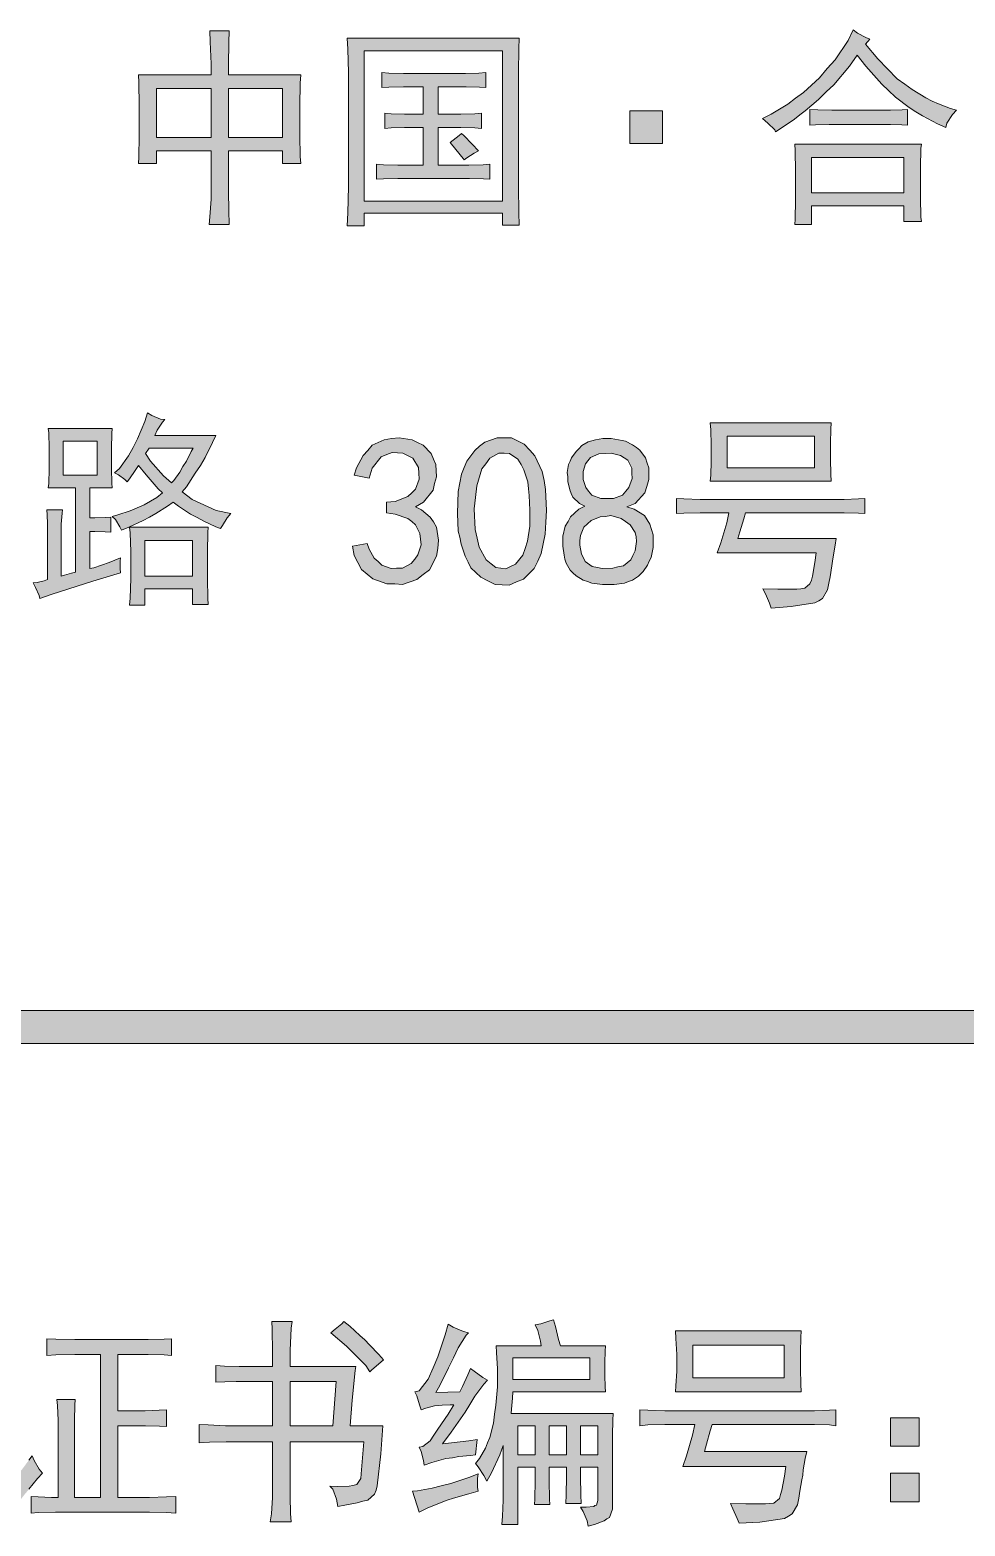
# Model space of a CAD drawing. Header units: millimetres. Extents: x -4415 to 173792, y -78716 to 47289.
# Drawn here: x 163629 to 166171, y 26661 to 30726 of the extents above; entities that cross this region are included whole.
import ezdxf

# ---------------------------------------------------------------- set-up
doc = ezdxf.new("R2010")
doc.units = ezdxf.units.MM

msp = doc.modelspace()

# ---------------------------------------------------------------- hatches: boundary and pattern name
h = msp.add_hatch(color=0)
h.paths.add_polyline_path([(164171, 30723.4), (164169.9, 30691.2), (164168.8, 30631.1), (164168.8, 30603.2), (164365.3, 30603.2), (164364.2, 30580.6), (164363.1, 30518.3), (164363.1, 30478.6), (164363.1, 30440), (164364.2, 30382), (164365.3, 30362.7), (164315.9, 30362.7), (164315.9, 30397), (164168.8, 30397), (164168.8, 30299.4), (164168.8, 30286.5), (164169.9, 30234.9), (164171, 30197.4), (164116.2, 30197.4), (164118.4, 30217.8), (164121.6, 30266.1), (164121.6, 30292.9), (164121.6, 30397), (163973.5, 30397), (163973.5, 30362.7), (163924.1, 30362.7), (163925.2, 30379.9), (163926.2, 30437.8), (163926.2, 30478.6), (163926.2, 30520.5), (163925.2, 30582.8), (163924.1, 30603.2), (164121.6, 30603.2), (164121.6, 30633.2), (164119.5, 30693.3), (164118.4, 30723.4)])
h.paths.add_polyline_path([(164315.9, 30433.5), (164315.9, 30566.7), (164168.8, 30566.7), (164168.8, 30433.5)])
h.paths.add_polyline_path([(164121.6, 30433.5), (164121.6, 30566.7), (163973.5, 30566.7), (163973.5, 30433.5)])
h = msp.add_hatch(color=0)
h.paths.add_polyline_path([(164958.9, 30703), (164957.9, 30674), (164956.8, 30610.7), (164956.8, 30576.3), (164956.8, 30333.7), (164956.8, 30298.3), (164957.9, 30229.6), (164958.9, 30195.2), (164913.8, 30195.2), (164913.8, 30227.4), (164538.1, 30227.4), (164538.1, 30193.1), (164492, 30193.1), (164493, 30228.5), (164495.2, 30300.4), (164495.2, 30338), (164495.2, 30576.3), (164495.2, 30609.6), (164493, 30672.9), (164492, 30703)])
h.paths.add_polyline_path([(164913.8, 30260.7), (164913.8, 30668.6), (164538.1, 30668.6), (164538.1, 30260.7)])
h = msp.add_hatch(color=0)
h.dxf.hatch_style = 2
h.paths.add_polyline_path([(165900.4, 30686.9), (165933.7, 30647.2), (165986.3, 30592.4), (166006.7, 30578.5), (166027.1, 30563.4), (166064.6, 30540.9), (166081.8, 30532.3), (166099, 30524.8), (166131.2, 30511.9), (166147.3, 30507.6), (166136.6, 30495.8), (166121.5, 30472.2), (166118.3, 30460.4), (166095.8, 30470), (166055, 30492.6), (166036.7, 30503.3), (166018.5, 30515.1), (165982, 30543), (165962.6, 30561.3), (165944.4, 30578.5), (165901.5, 30626.8), (165877.8, 30656.8), (165856.4, 30626.8), (165814.5, 30576.3), (165793, 30557), (165772.6, 30536.6), (165736.1, 30505.5), (165722.2, 30494.7), (165707.2, 30482.9), (165673.9, 30460.4), (165655.6, 30448.6), (165653.5, 30453.9), (165635.2, 30472.2), (165620.2, 30485.1), (165643.8, 30496.9), (165688.9, 30523.7), (165710.4, 30539.8), (165731.8, 30555.9), (165774.8, 30595.6), (165796.3, 30620.3), (165817.7, 30643.9), (165853.2, 30696.5), (165867.1, 30725.5), (165878.9, 30716.9), (165901.5, 30705.1), (165912.2, 30700.8)])
h = msp.add_hatch(color=0)
h.dxf.hatch_style = 2
h.paths.add_polyline_path([(164795.8, 30607.4), (164812.9, 30607.4), (164849.4, 30608.5), (164868.8, 30609.6), (164868.8, 30568.8), (164851.6, 30569.9), (164815.1, 30570.9), (164795.8, 30570.9), (164738.9, 30570.9), (164738.9, 30496.9), (164779.7, 30496.9), (164800.1, 30496.9), (164838.7, 30498), (164856.9, 30499), (164856.9, 30458.2), (164838.7, 30459.3), (164800.1, 30460.4), (164779.7, 30460.4), (164738.9, 30460.4), (164738.9, 30358.4), (164802.2, 30358.4), (164822.6, 30358.4), (164861.2, 30359.5), (164879.5, 30360.5), (164879.5, 30319.8), (164862.3, 30320.8), (164823.7, 30321.9), (164802.2, 30321.9), (164648.7, 30321.9), (164629.4, 30321.9), (164590.7, 30320.8), (164571.4, 30319.8), (164571.4, 30360.5), (164590.7, 30359.5), (164629.4, 30358.4), (164648.7, 30358.4), (164698.1, 30358.4), (164698.1, 30460.4), (164666.9, 30460.4), (164647.6, 30460.4), (164611.1, 30459.3), (164593.9, 30458.2), (164593.9, 30499), (164611.1, 30498), (164647.6, 30496.9), (164666.9, 30496.9), (164698.1, 30496.9), (164698.1, 30570.9), (164664.8, 30570.9), (164644.4, 30570.9), (164604.7, 30569.9), (164585.4, 30568.8), (164585.4, 30609.6), (164604.7, 30608.5), (164644.4, 30607.4), (164664.8, 30607.4)])
h = msp.add_hatch(color=0)
h.dxf.hatch_style = 2
h.paths.add_polyline_path([(165259.5, 30505.5), (165348.6, 30505.5), (165348.6, 30417.4), (165259.5, 30417.4)])
h = msp.add_hatch(color=0)
h.dxf.hatch_style = 2
h.paths.add_polyline_path([(165950.8, 30507.6), (165968, 30507.6), (166000.2, 30508.7), (166014.2, 30509.8), (166014.2, 30466.8), (165999.1, 30467.9), (165968, 30469), (165953, 30469), (165826.3, 30469), (165801.6, 30469), (165764.1, 30467.9), (165749, 30466.8), (165749, 30509.8), (165770.5, 30508.7), (165809.1, 30507.6), (165826.3, 30507.6)])
h = msp.add_hatch(color=0)
h.dxf.hatch_style = 2
h.paths.add_polyline_path([(164802.2, 30444.3), (164808.6, 30438.9), (164831.2, 30415.3), (164848.4, 30397), (164836.5, 30390.6), (164817.2, 30377.7), (164809.7, 30372.4), (164806.5, 30376.6), (164787.2, 30400.3), (164771.1, 30419.6), (164779.7, 30426), (164795.8, 30438.9)])
h = msp.add_hatch(color=0)
h.paths.add_polyline_path([(166052.8, 30415.3), (166050.7, 30403.5), (166049.6, 30352), (166049.6, 30311.2), (166049.6, 30270.4), (166050.7, 30216.7), (166052.8, 30204.9), (166004.5, 30204.9), (166004.5, 30247.8), (165753.3, 30247.8), (165753.3, 30197.4), (165708.2, 30197.4), (165709.3, 30211.3), (165710.4, 30262.9), (165710.4, 30301.5), (165710.4, 30341.2), (165709.3, 30398.1), (165708.2, 30415.3)])
h.paths.add_polyline_path([(166004.5, 30283.3), (166004.5, 30378.8), (165753.3, 30378.8), (165753.3, 30283.3)])
h = msp.add_hatch(color=0)
h.paths.add_polyline_path([(163996, 29667.1), (163989.6, 29659.6), (163975.6, 29638.1), (163969.2, 29624.1), (164134.5, 29624.1), (164125.9, 29604.8), (164105.5, 29564), (164092.6, 29542.5), (164078.7, 29521.1), (164055, 29484.6), (164043.2, 29470.6), (164070.1, 29450.2), (164135.6, 29420.2), (164175.3, 29411.6), (164165.6, 29399.8), (164152.7, 29379.4), (164147.4, 29370.8), (164134.5, 29376.1), (164102.3, 29391.2), (164084, 29400.8), (164065.8, 29410.5), (164033.6, 29432), (164018.5, 29442.7), (164003.5, 29432), (163971.3, 29411.6), (163954.1, 29401.9), (163937, 29393.3), (163898.3, 29375.1), (163877.9, 29366.5), (163873.6, 29376.1), (163861.8, 29395.5), (163853.2, 29404.1), (163868.3, 29408.4), (163901.5, 29419.1), (163920.9, 29427.7), (163940.2, 29435.2), (163974.5, 29455.6), (163989.6, 29468.5), (163977.8, 29479.2), (163945.5, 29516.8), (163924.1, 29542.5), (163915.5, 29528.6), (163900.5, 29506), (163894, 29497.5), (163887.6, 29503.9), (163870.4, 29516.8), (163859.7, 29522.1), (163872.5, 29534), (163897.2, 29568.3), (163910.1, 29590.8), (163921.9, 29614.5), (163941.3, 29661.7), (163948.8, 29685.3), (163960.6, 29677.8), (163984.2, 29668.1)])
h.paths.add_polyline_path([(163943.4, 29574.7), (163957.4, 29554.3), (163992.8, 29514.6), (164014.3, 29495.3), (164020.7, 29501.7), (164036.8, 29524.3), (164045.4, 29539.3), (164055, 29554.3), (164067.9, 29580.1), (164073.3, 29589.8), (163953.1, 29589.8)])
h = msp.add_hatch(color=0)
h.paths.add_polyline_path([(163875.8, 29250.5), (163800.6, 29228), (163690.1, 29192.6), (163656.8, 29180.8), (163654.6, 29189.4), (163645, 29210.8), (163638.5, 29223.7), (163649.3, 29224.8), (163668.6, 29229.1), (163677.2, 29232.3), (163677.2, 29375.1), (163677.2, 29383.7), (163676.1, 29408.4), (163675, 29422.3), (163718, 29422.3), (163716.9, 29412.6), (163714.7, 29382.6), (163714.7, 29363.3), (163714.7, 29242), (163723.3, 29244.1), (163742.7, 29249.5), (163753.4, 29252.7), (163753.4, 29481.3), (163679.3, 29481.3), (163680.4, 29493.2), (163681.5, 29532.9), (163681.5, 29560.8), (163681.5, 29589.8), (163680.4, 29630.6), (163679.3, 29642.4), (163853.2, 29642.4), (163852.2, 29629.5), (163851.1, 29588.7), (163851.1, 29560.8), (163851.1, 29534), (163852.2, 29494.2), (163853.2, 29481.3), (163792, 29481.3), (163792, 29399.8), (163806, 29399.8), (163833.9, 29400.8), (163848.9, 29401.9), (163848.9, 29361.1), (163833.9, 29362.2), (163806, 29363.3), (163792, 29363.3), (163792, 29262.4), (163802.8, 29264.5), (163844.6, 29278.5), (163875.8, 29291.3), (163874.7, 29282.8), (163874.7, 29262.4)])
h.paths.add_polyline_path([(163812.4, 29515.7), (163812.4, 29608), (163720.1, 29608), (163720.1, 29515.7)])
h = msp.add_hatch(color=0)
h.paths.add_polyline_path([(165807, 29658.5), (165805.9, 29641.3), (165804.8, 29602.7), (165804.8, 29581.2), (165804.8, 29559.7), (165805.9, 29518.9), (165807, 29499.6), (165478.5, 29499.6), (165479.6, 29515.7), (165480.6, 29553.3), (165480.6, 29574.7), (165480.6, 29597.3), (165479.6, 29639.2), (165478.5, 29658.5)])
h.paths.add_polyline_path([(165761.9, 29536.1), (165761.9, 29622), (165524.7, 29622), (165524.7, 29536.1)])
h = msp.add_hatch(color=0)
h.dxf.hatch_style = 2
h.paths.add_polyline_path([(164505.9, 29323.5), (164545.6, 29330), (164551, 29315), (164565, 29290.3), (164575.7, 29281.7), (164585.4, 29272), (164611.1, 29262.4), (164626.1, 29263.4), (164642.2, 29263.4), (164665.9, 29276.3), (164675.5, 29288.1), (164684.1, 29299.9), (164692.7, 29326.8), (164690.6, 29341.8), (164689.5, 29357.9), (164677.7, 29381.5), (164666.9, 29390.1), (164656.2, 29398.7), (164621.9, 29410.5), (164598.2, 29413.7), (164598.2, 29442.7), (164621.9, 29444.9), (164656.2, 29457.7), (164666.9, 29468.5), (164677.7, 29478.1), (164687.3, 29505), (164686.3, 29521.1), (164685.2, 29537.2), (164670.2, 29561.9), (164657.3, 29568.3), (164643.3, 29575.8), (164614.3, 29578), (164599.3, 29572.6), (164584.3, 29566.2), (164559.6, 29535), (164551, 29508.2), (164510.2, 29515.7), (164516.6, 29536.1), (164534.9, 29569.4), (164547.8, 29583.3), (164559.6, 29597.3), (164591.8, 29612.3), (164612.2, 29615.5), (164632.6, 29617.7), (164668, 29612.3), (164683, 29604.8), (164698.1, 29597.3), (164719.5, 29574.7), (164726, 29559.7), (164732.4, 29544.7), (164734.6, 29511.4), (164729.2, 29493.2), (164724.9, 29474.9), (164699.1, 29442.7), (164677.7, 29429.8), (164693.8, 29422.3), (164717.4, 29401.9), (164726, 29389), (164734.6, 29375.1), (164739.9, 29339.6), (164737.8, 29317.1), (164734.6, 29295.6), (164715.2, 29259.1), (164698.1, 29246.3), (164680.9, 29232.3), (164642.2, 29219.4), (164620.8, 29220.5), (164599.3, 29220.5), (164561.7, 29234.4), (164545.6, 29247.3), (164530.6, 29260.2), (164510.2, 29297.8)])
h = msp.add_hatch(color=0)
h.paths.add_polyline_path([(164792.5, 29441.6), (164793.6, 29471.7), (164802.2, 29518.9), (164809.7, 29537.2), (164817.2, 29554.3), (164838.7, 29583.3), (164851.6, 29595.1), (164865.5, 29605.9), (164898.8, 29617.7), (164918.1, 29617.7), (164938.5, 29617.7), (164972.9, 29600.5), (164987.9, 29584.4), (165001.9, 29568.3), (165021.2, 29526.4), (165026.6, 29501.7), (165030.9, 29477.1), (165033, 29420.2), (165031.9, 29388), (165029.8, 29355.8), (165019, 29303.1), (165009.4, 29282.8), (164999.7, 29262.4), (164970.7, 29233.4), (164951.4, 29225.9), (164932.1, 29217.3), (164893.4, 29219.4), (164874.1, 29229.1), (164854.8, 29238.7), (164828, 29264.5), (164820.4, 29279.5), (164811.9, 29295.6), (164801.1, 29328.9), (164797.9, 29347.2), (164793.6, 29364.3), (164791.5, 29411.6)])
h.paths.add_polyline_path([(164840.8, 29455.6), (164836.5, 29424.5), (164839.8, 29368.6), (164845.1, 29345), (164850.5, 29320.3), (164869.8, 29286), (164882.7, 29275.2), (164895.6, 29265.6), (164922.4, 29261.3), (164935.3, 29267.7), (164949.3, 29274.2), (164968.6, 29298.9), (164975, 29317.1), (164981.5, 29336.4), (164987.9, 29377.2), (164987.9, 29398.7), (164987.9, 29421.2), (164985.8, 29461), (164984.7, 29479.2), (164982.5, 29497.5), (164971.8, 29530.7), (164964.3, 29544.7), (164955.7, 29559.7), (164933.2, 29574.7), (164918.1, 29575.8), (164904.2, 29575.8), (164879.5, 29561.9), (164868.8, 29546.8), (164858, 29532.9), (164844.1, 29486.7)])
h = msp.add_hatch(color=0)
h.paths.add_polyline_path([(165078.1, 29336.4), (165078.1, 29350.4), (165084.5, 29377.2), (165092, 29390.1), (165098.5, 29403), (165121, 29423.4), (165137.1, 29432), (165123.2, 29439.5), (165104.9, 29456.7), (165100.6, 29466.3), (165096.3, 29476), (165091, 29498.5), (165091, 29511.4), (165089.9, 29523.2), (165093.1, 29544.7), (165097.4, 29554.3), (165101.7, 29562.9), (165113.5, 29580.1), (165121, 29587.6), (165129.6, 29596.2), (165146.8, 29606.9), (165156.5, 29609.1), (165166.1, 29612.3), (165186.5, 29615.5), (165198.3, 29615.5), (165209.1, 29615.5), (165229.4, 29612.3), (165239.1, 29610.2), (165247.7, 29608), (165267, 29598.4), (165277.8, 29590.8), (165287.4, 29584.4), (165302.4, 29562.9), (165306.7, 29549), (165311, 29536.1), (165311, 29503.9), (165305.7, 29485.6), (165300.3, 29468.5), (165274.5, 29439.5), (165252, 29429.8), (165271.3, 29423.4), (165299.2, 29406.2), (165306.7, 29394.4), (165314.3, 29382.6), (165322.8, 29353.6), (165322.8, 29336.4), (165322.8, 29319.3), (165317.5, 29292.4), (165312.1, 29282.8), (165307.8, 29272), (165296, 29254.8), (165289.6, 29248.4), (165283.1, 29242), (165267, 29231.2), (165256.3, 29226.9), (165245.6, 29222.6), (165217.6, 29219.4), (165201.5, 29219.4), (165185.4, 29219.4), (165156.5, 29222.6), (165144.6, 29226.9), (165132.8, 29231.2), (165113.5, 29243), (165104.9, 29250.5), (165097.4, 29258.1), (165086.7, 29277.4), (165083.5, 29288.1), (165081.3, 29298.9), (165078.1, 29323.5)])
h.paths.add_polyline_path([(165124.2, 29338.6), (165124.2, 29325.7), (165128.5, 29301), (165133.9, 29291.3), (165138.2, 29281.7), (165157.5, 29267.7), (165171.5, 29265.6), (165184.4, 29262.4), (165213.3, 29263.4), (165227.3, 29266.7), (165242.3, 29269.9), (165262.7, 29286), (165268.1, 29297.8), (165274.5, 29310.7), (165277.8, 29335.4), (165276.7, 29348.2), (165274.5, 29360), (165260.6, 29381.5), (165247.7, 29390.1), (165235.9, 29398.7), (165208, 29406.2), (165194, 29404.1), (165179, 29403), (165154.3, 29393.3), (165144.6, 29383.7), (165135, 29375.1), (165125.3, 29352.5)])
h.paths.add_polyline_path([(165132.8, 29515.7), (165132.8, 29503.9), (165140.3, 29482.4), (165147.9, 29472.8), (165156.5, 29462), (165181.1, 29452.4), (165198.3, 29452.4), (165215.5, 29452.4), (165240.2, 29462), (165248.8, 29472.8), (165257.4, 29482.4), (165265.9, 29507.1), (165264.9, 29521.1), (165264.9, 29535), (165254.1, 29556.5), (165244.5, 29562.9), (165234.8, 29569.4), (165209.1, 29575.8), (165193, 29574.7), (165175.8, 29573.7), (165153.2, 29564), (165145.7, 29555.4), (165139.3, 29546.8), (165132.8, 29526.4)])
h = msp.add_hatch(color=0)
h.dxf.hatch_style = 2
h.paths.add_polyline_path([(165820.9, 29450.2), (165842.4, 29450.2), (165881.1, 29451.3), (165898.2, 29452.4), (165898.2, 29411.6), (165881.1, 29412.6), (165842.4, 29413.7), (165820.9, 29413.7), (165574, 29413.7), (165569.7, 29397.6), (165559, 29362.2), (165553.6, 29343.9), (165820.9, 29343.9), (165817.7, 29325.7), (165812.4, 29294.6), (165810.2, 29282.8), (165809.1, 29269.9), (165803.8, 29239.8), (165800.5, 29222.6), (165797.3, 29204.4), (165783.4, 29180.8), (165773.7, 29174.3), (165763, 29169), (165698.6, 29159.3), (165643.8, 29155), (165639.5, 29167.9), (165628.8, 29193.7), (165621.3, 29207.6), (165662.1, 29206.5), (165713.6, 29206.5), (165724.3, 29207.6), (165735.1, 29208.7), (165749, 29220.5), (165753.3, 29231.2), (165756.5, 29242), (165763, 29278.5), (165766.2, 29305.3), (165496.8, 29305.3), (165507.5, 29332.1), (165523.6, 29386.9), (165529, 29413.7), (165474.2, 29413.7), (165450.6, 29413.7), (165406.6, 29412.6), (165386.2, 29411.6), (165386.2, 29452.4), (165406.6, 29451.3), (165450.6, 29450.2), (165474.2, 29450.2)])
h = msp.add_hatch(color=0)
h.paths.add_polyline_path([(164114.1, 29375.1), (164113, 29360), (164111.9, 29308.5), (164111.9, 29270.9), (164111.9, 29234.4), (164113, 29181.8), (164114.1, 29164.7), (164071.1, 29164.7), (164071.1, 29207.6), (163941.3, 29207.6), (163941.3, 29162.5), (163900.5, 29162.5), (163901.5, 29181.8), (163903.7, 29235.5), (163903.7, 29270.9), (163903.7, 29307.4), (163901.5, 29359), (163900.5, 29375.1)])
h.paths.add_polyline_path([(164071.1, 29242), (164071.1, 29338.6), (163941.3, 29338.6), (163941.3, 29242)])
h = msp.add_hatch(color=0)
h.dxf.hatch_style = 2
h.paths.add_polyline_path([(170791.2, 28062.2), (170791.2, 27972), (160328.9, 27972), (160328.9, 28062.2)])
h = msp.add_hatch(color=0)
h.paths.add_polyline_path([(164289.1, 27095), (164289.1, 27134.7), (164288, 27195.9), (164286.9, 27217.3), (164341.7, 27217.3), (164339.5, 27199.1), (164336.3, 27137.9), (164336.3, 27095), (164515.6, 27095), (164513.4, 27084.2), (164504.8, 27003.7), (164499.5, 26933.9), (164588.6, 26933.9), (164583.2, 26857.7), (164573.5, 26770.8), (164570.3, 26759), (164566, 26748.2), (164547.8, 26732.1), (164533.8, 26728.9), (164518.8, 26724.6), (164485.5, 26718.2), (164466.2, 26714.9), (164463, 26734.3), (164452.2, 26761.1), (164444.7, 26769.7), (164466.2, 26768.6), (164497.3, 26769.7), (164507, 26771.8), (164517.7, 26774), (164528.5, 26790.1), (164529.5, 26803), (164537, 26889.9), (164336.3, 26889.9), (164336.3, 26765.4), (164336.3, 26741.8), (164337.4, 26695.6), (164339.5, 26673.1), (164282.6, 26673.1), (164285.8, 26694.6), (164289.1, 26738.6), (164289.1, 26762.2), (164289.1, 26889.9), (164178.5, 26889.9), (164162.4, 26889.9), (164117.3, 26888.9), (164089.4, 26887.8), (164089.4, 26937.2), (164114.1, 26936.1), (164161.3, 26933.9), (164183.9, 26933.9), (164289.1, 26933.9), (164289.1, 27054.2), (164197.8, 27054.2), (164190.3, 27054.2), (164159.2, 27053.1), (164134.5, 27052), (164134.5, 27097.1), (164158.1, 27096), (164197.8, 27095), (164213.9, 27095)])
h.paths.add_polyline_path([(164452.2, 26933.9), (164461.9, 27054.2), (164336.3, 27054.2), (164336.3, 26933.9)])
h = msp.add_hatch(color=0)
h.dxf.hatch_style = 2
h.paths.add_polyline_path([(164482.3, 27217.3), (164498.4, 27204.5), (164526.3, 27178.7), (164539.2, 27166.9), (164552.1, 27154), (164577.8, 27127.2), (164590.7, 27113.2), (164576.8, 27101.4), (164558.5, 27085.3), (164553.1, 27079.9), (164542.4, 27097.1), (164489.8, 27149.7), (164446.9, 27186.2), (164458.7, 27195.9), (164476.9, 27210.9)])
h = msp.add_hatch(color=0)
h.dxf.hatch_style = 2
h.paths.add_polyline_path([(164821.5, 27186.2), (164815.1, 27179.8), (164793.6, 27145.4), (164780.7, 27118.6), (164766.8, 27090.7), (164743.2, 27043.4), (164732.4, 27024.1), (164797.9, 27026.3), (164805.4, 27040.2), (164819.4, 27072.4), (164826.9, 27089.6), (164836.5, 27082.1), (164860.2, 27064.9), (164873, 27057.4), (164863.4, 27046.7), (164838.7, 27014.5), (164824.7, 26991.9), (164811.9, 26970.4), (164774.3, 26916.8), (164750.7, 26884.6), (164775.4, 26887.8), (164822.6, 26893.1), (164845.1, 26896.4), (164840.8, 26854.5), (164826.9, 26853.4), (164794.7, 26850.2), (164777.5, 26847), (164759.3, 26844.8), (164721.7, 26834.1), (164701.3, 26826.6), (164699.1, 26839.5), (164692.7, 26864.2), (164687.3, 26876), (164697, 26877), (164717.4, 26893.1), (164727.1, 26908.2), (164737.8, 26924.3), (164765.7, 26965.1), (164781.8, 26990.8), (164771.1, 26990.8), (164749.6, 26989.8), (164738.9, 26988.7), (164729.2, 26987.6), (164705.6, 26981.2), (164692.7, 26976.9), (164688.4, 26990.8), (164680.9, 27015.5), (164675.5, 27026.3), (164687.3, 27028.4), (164712, 27060.6), (164724.9, 27090.7), (164737.8, 27120.7), (164758.2, 27180.8), (164765.7, 27209.8), (164779.7, 27201.2), (164807.6, 27189.4)])
h = msp.add_hatch(color=0)
h.paths.add_polyline_path([(165052.3, 27221.6), (165057.7, 27203.4), (165066.3, 27168), (165071.6, 27150.8), (165194, 27150.8), (165193, 27136.8), (165191.9, 27105.7), (165191.9, 27087.5), (165191.9, 27070.3), (165193, 27039.1), (165194, 27026.3), (164941.8, 27026.3), (164940.7, 27009.1), (164938.5, 26979), (164937.5, 26967.2), (165214.4, 26967.2), (165213.3, 26949), (165212.3, 26908.2), (165212.3, 26887.8), (165212.3, 26724.6), (165212.3, 26707.4), (165204.8, 26684.9), (165197.2, 26680.6), (165189.7, 26675.2), (165164, 26665.6), (165146.8, 26661.3), (165143.6, 26675.2), (165132.8, 26701), (165125.3, 26712.8), (165141.4, 26712.8), (165161.8, 26714.9), (165165, 26717.1), (165169.3, 26718.2), (165172.6, 26731.1), (165172.6, 26741.8), (165172.6, 26821.2), (165125.3, 26821.2), (165125.3, 26795.5), (165126.4, 26746.1), (165127.5, 26722.5), (165085.6, 26722.5), (165086.7, 26746.1), (165087.7, 26795.5), (165087.7, 26821.2), (165040.5, 26821.2), (165040.5, 26784.7), (165041.6, 26734.3), (165042.7, 26720.3), (165000.8, 26720.3), (165001.9, 26734.3), (165002.9, 26784.7), (165002.9, 26821.2), (164955.7, 26821.2), (164955.7, 26665.6), (164911.7, 26665.6), (164913.8, 26688.1), (164916, 26732.1), (164916, 26753.6), (164916, 26880.3), (164906.3, 26854.5), (164883.8, 26806.2), (164870.9, 26783.7), (164863.4, 26798.7), (164847.3, 26822.3), (164840.8, 26830.9), (164851.6, 26844.8), (164867.7, 26872.8), (164873, 26887.8), (164879.5, 26901.7), (164889.2, 26940.4), (164892.4, 26965.1), (164895.6, 26989.8), (164899.9, 27039.1), (164899.9, 27063.8), (164899.9, 27088.5), (164897.7, 27132.5), (164896.7, 27150.8), (165019, 27150.8), (165016.9, 27163.7), (165009.4, 27192.7), (165002.9, 27207.7), (165018, 27210.9), (165042.7, 27218.4)])
h.paths.add_polyline_path([(165151.1, 27059.5), (165151.1, 27118.6), (164941.8, 27118.6), (164941.8, 27059.5)])
h.paths.add_polyline_path([(165087.7, 26854.5), (165087.7, 26933.9), (165040.5, 26933.9), (165040.5, 26854.5)])
h.paths.add_polyline_path([(165172.6, 26854.5), (165172.6, 26933.9), (165125.3, 26933.9), (165125.3, 26854.5)])
h.paths.add_polyline_path([(165002.9, 26854.5), (165002.9, 26933.9), (164955.7, 26933.9), (164955.7, 26854.5)])
h = msp.add_hatch(color=0)
h.paths.add_polyline_path([(165725.4, 27191.6), (165724.3, 27173.3), (165723.3, 27133.6), (165723.3, 27111.1), (165723.3, 27088.5), (165724.3, 27046.7), (165725.4, 27026.3), (165384, 27026.3), (165385.1, 27042.4), (165387.3, 27082.1), (165387.3, 27103.6), (165387.3, 27127.2), (165385.1, 27171.2), (165384, 27191.6)])
h.paths.add_polyline_path([(165679.2, 27063.8), (165679.2, 27152.9), (165431.3, 27152.9), (165431.3, 27063.8)])
h = msp.add_hatch(color=0)
h.dxf.hatch_style = 2
h.paths.add_polyline_path([(163927.3, 27168), (163950.9, 27168), (163993.9, 27169), (164014.3, 27170.1), (164014.3, 27125), (163993.9, 27126.1), (163950.9, 27127.2), (163927.3, 27127.2), (163868.3, 27127.2), (163868.3, 26974.7), (163921.9, 26974.7), (163942.3, 26974.7), (163981, 26975.8), (164000.3, 26976.9), (164000.3, 26931.8), (163982, 26932.9), (163943.4, 26933.9), (163921.9, 26933.9), (163868.3, 26933.9), (163868.3, 26738.6), (163933.7, 26738.6), (163954.1, 26738.6), (164000.3, 26740.7), (164026.1, 26741.8), (164026.1, 26696.7), (164000.3, 26697.8), (163954.1, 26698.8), (163933.7, 26698.8), (163726.6, 26698.8), (163698.6, 26698.8), (163651.4, 26697.8), (163633.2, 26696.7), (163633.2, 26741.8), (163651.4, 26740.7), (163687.9, 26738.6), (163706.2, 26738.6), (163706.2, 26923.2), (163706.2, 26947.9), (163704, 26988.7), (163702.9, 27004.8), (163752.3, 27004.8), (163751.2, 26989.8), (163750.2, 26949), (163750.2, 26923.2), (163750.2, 26738.6), (163821, 26738.6), (163821, 27127.2), (163779.2, 27127.2), (163751.2, 27127.2), (163699.7, 27126.1), (163675, 27125), (163675, 27170.1), (163699.7, 27169), (163751.2, 27168), (163779.2, 27168)])
h = msp.add_hatch(color=0)
h.dxf.hatch_style = 2
h.paths.add_polyline_path([(163524.7, 26714.9), (163538.7, 26730), (163552.6, 26759), (163552.6, 26774), (163552.6, 26986.5), (163531.2, 26986.5), (163515.1, 26986.5), (163481.8, 26985.5), (163465.7, 26984.4), (163465.7, 27028.4), (163480.7, 27027.3), (163514, 27026.3), (163531.2, 27026.3), (163599.9, 27026.3), (163598.8, 27003.7), (163597.7, 26956.5), (163597.7, 26931.8), (163597.7, 26803), (163608.5, 26815.9), (163626.7, 26840.5), (163635.3, 26852.4), (163640.7, 26839.5), (163654.6, 26815.9), (163663.2, 26805.1), (163650.3, 26790.1), (163626.7, 26761.1), (163614.9, 26747.2), (163604.2, 26733.2), (163576.3, 26698.8), (163560.2, 26677.4), (163551.6, 26688.1), (163533.3, 26707.4)])
h = msp.add_hatch(color=0)
h.dxf.hatch_style = 2
h.paths.add_polyline_path([(165740.4, 26974.7), (165761.9, 26974.7), (165802.7, 26975.8), (165819.9, 26976.9), (165819.9, 26933.9), (165802.7, 26936.1), (165761.9, 26937.2), (165740.4, 26937.2), (165483.9, 26937.2), (165478.5, 26920), (165467.8, 26883.5), (165462.4, 26864.2), (165740.4, 26864.2), (165736.1, 26844.8), (165730.8, 26813.7), (165729.7, 26799.8), (165727.6, 26786.9), (165722.2, 26755.7), (165719, 26737.5), (165715.7, 26719.2), (165700.7, 26694.6), (165691.1, 26688.1), (165680.3, 26681.7), (165612.7, 26672), (165556.9, 26668.8), (165551.5, 26681.7), (165539.7, 26708.5), (165533.2, 26722.5), (165575.1, 26721.4), (165628.8, 26721.4), (165639.5, 26722.5), (165651.3, 26723.5), (165666.4, 26736.4), (165669.6, 26747.2), (165672.8, 26759), (165680.3, 26796.5), (165683.5, 26823.4), (165403.4, 26823.4), (165414.1, 26852.4), (165430.2, 26908.2), (165436.6, 26937.2), (165379.7, 26937.2), (165355, 26937.2), (165308.9, 26936.1), (165287.4, 26933.9), (165287.4, 26976.9), (165308.9, 26975.8), (165355, 26974.7), (165379.7, 26974.7)])
h = msp.add_hatch(color=0)
h.dxf.hatch_style = 2
h.paths.add_polyline_path([(165968, 26955.4), (166046.4, 26955.4), (166046.4, 26878.1), (165968, 26878.1)])
h = msp.add_hatch(color=0)
h.dxf.hatch_style = 2
h.paths.add_polyline_path([(164847.3, 26803), (164846.2, 26790.1), (164846.2, 26766.5), (164847.3, 26755.7), (164822.6, 26749.3), (164780.7, 26737.5), (164763.6, 26732.1), (164747.4, 26725.7), (164708.8, 26709.6), (164687.3, 26698.8), (164669.1, 26755.7), (164683, 26756.8), (164722.8, 26764.3), (164747.4, 26770.8), (164773.2, 26777.2), (164822.6, 26793.3)])
h = msp.add_hatch(color=0)
h.dxf.hatch_style = 2
h.paths.add_polyline_path([(165968, 26805.1), (166046.4, 26805.1), (166046.4, 26726.8), (165968, 26726.8)])

# ---------------------------------------------------------------- linework, layer by layer
at = {"color": 0, "lineweight": 0}
for points in [[(164171, 30723.4), (164169.9, 30691.2), (164168.8, 30631.1), (164168.8, 30603.2), (164365.3, 30603.2), (164364.2, 30580.6), (164363.1, 30518.3), (164363.1, 30478.6), (164363.1, 30440), (164364.2, 30382), (164365.3, 30362.7), (164315.9, 30362.7), (164315.9, 30397), (164168.8, 30397), (164168.8, 30299.4), (164168.8, 30286.5), (164169.9, 30234.9), (164171, 30197.4), (164116.2, 30197.4), (164118.4, 30217.8), (164121.6, 30266.1), (164121.6, 30292.9), (164121.6, 30397), (163973.5, 30397), (163973.5, 30362.7), (163924.1, 30362.7), (163925.2, 30379.9), (163926.2, 30437.8), (163926.2, 30478.6), (163926.2, 30520.5), (163925.2, 30582.8), (163924.1, 30603.2), (164121.6, 30603.2), (164121.6, 30633.2), (164119.5, 30693.3), (164118.4, 30723.4)], [(164958.9, 30703), (164957.9, 30674), (164956.8, 30610.7), (164956.8, 30576.3), (164956.8, 30333.7), (164956.8, 30298.3), (164957.9, 30229.6), (164958.9, 30195.2), (164913.8, 30195.2), (164913.8, 30227.4), (164538.1, 30227.4), (164538.1, 30193.1), (164492, 30193.1), (164493, 30228.5), (164495.2, 30300.4), (164495.2, 30338), (164495.2, 30576.3), (164495.2, 30609.6), (164493, 30672.9), (164492, 30703)], [(165900.4, 30686.9), (165933.7, 30647.2), (165986.3, 30592.4), (166006.7, 30578.5), (166027.1, 30563.4), (166064.6, 30540.9), (166081.8, 30532.3), (166099, 30524.8), (166131.2, 30511.9), (166147.3, 30507.6), (166136.6, 30495.8), (166121.5, 30472.2), (166118.3, 30460.4), (166095.8, 30470), (166055, 30492.6), (166036.7, 30503.3), (166018.5, 30515.1), (165982, 30543), (165962.6, 30561.3), (165944.4, 30578.5), (165901.5, 30626.8), (165877.8, 30656.8), (165856.4, 30626.8), (165814.5, 30576.3), (165793, 30557), (165772.6, 30536.6), (165736.1, 30505.5), (165722.2, 30494.7), (165707.2, 30482.9), (165673.9, 30460.4), (165655.6, 30448.6), (165653.5, 30453.9), (165635.2, 30472.2), (165620.2, 30485.1), (165643.8, 30496.9), (165688.9, 30523.7), (165710.4, 30539.8), (165731.8, 30555.9), (165774.8, 30595.6), (165796.3, 30620.3), (165817.7, 30643.9), (165853.2, 30696.5), (165867.1, 30725.5), (165878.9, 30716.9), (165901.5, 30705.1), (165912.2, 30700.8)], [(164913.8, 30260.7), (164913.8, 30668.6), (164538.1, 30668.6), (164538.1, 30260.7)], [(164795.8, 30607.4), (164812.9, 30607.4), (164849.4, 30608.5), (164868.8, 30609.6), (164868.8, 30568.8), (164851.6, 30569.9), (164815.1, 30570.9), (164795.8, 30570.9), (164738.9, 30570.9), (164738.9, 30496.9), (164779.7, 30496.9), (164800.1, 30496.9), (164838.7, 30498), (164856.9, 30499), (164856.9, 30458.2), (164838.7, 30459.3), (164800.1, 30460.4), (164779.7, 30460.4), (164738.9, 30460.4), (164738.9, 30358.4), (164802.2, 30358.4), (164822.6, 30358.4), (164861.2, 30359.5), (164879.5, 30360.5), (164879.5, 30319.8), (164862.3, 30320.8), (164823.7, 30321.9), (164802.2, 30321.9), (164648.7, 30321.9), (164629.4, 30321.9), (164590.7, 30320.8), (164571.4, 30319.8), (164571.4, 30360.5), (164590.7, 30359.5), (164629.4, 30358.4), (164648.7, 30358.4), (164698.1, 30358.4), (164698.1, 30460.4), (164666.9, 30460.4), (164647.6, 30460.4), (164611.1, 30459.3), (164593.9, 30458.2), (164593.9, 30499), (164611.1, 30498), (164647.6, 30496.9), (164666.9, 30496.9), (164698.1, 30496.9), (164698.1, 30570.9), (164664.8, 30570.9), (164644.4, 30570.9), (164604.7, 30569.9), (164585.4, 30568.8), (164585.4, 30609.6), (164604.7, 30608.5), (164644.4, 30607.4), (164664.8, 30607.4)], [(164121.6, 30433.5), (164121.6, 30566.7), (163973.5, 30566.7), (163973.5, 30433.5)], [(164315.9, 30433.5), (164315.9, 30566.7), (164168.8, 30566.7), (164168.8, 30433.5)], [(165259.5, 30505.5), (165348.6, 30505.5), (165348.6, 30417.4), (165259.5, 30417.4)], [(165950.8, 30507.6), (165968, 30507.6), (166000.2, 30508.7), (166014.2, 30509.8), (166014.2, 30466.8), (165999.1, 30467.9), (165968, 30469), (165953, 30469), (165826.3, 30469), (165801.6, 30469), (165764.1, 30467.9), (165749, 30466.8), (165749, 30509.8), (165770.5, 30508.7), (165809.1, 30507.6), (165826.3, 30507.6)], [(164802.2, 30444.3), (164808.6, 30438.9), (164831.2, 30415.3), (164848.4, 30397), (164836.5, 30390.6), (164817.2, 30377.7), (164809.7, 30372.4), (164806.5, 30376.6), (164787.2, 30400.3), (164771.1, 30419.6), (164779.7, 30426), (164795.8, 30438.9)], [(166052.8, 30415.3), (166050.7, 30403.5), (166049.6, 30352), (166049.6, 30311.2), (166049.6, 30270.4), (166050.7, 30216.7), (166052.8, 30204.9), (166004.5, 30204.9), (166004.5, 30247.8), (165753.3, 30247.8), (165753.3, 30197.4), (165708.2, 30197.4), (165709.3, 30211.3), (165710.4, 30262.9), (165710.4, 30301.5), (165710.4, 30341.2), (165709.3, 30398.1), (165708.2, 30415.3)], [(166004.5, 30283.3), (166004.5, 30378.8), (165753.3, 30378.8), (165753.3, 30283.3)], [(163996, 29667.1), (163989.6, 29659.6), (163975.6, 29638.1), (163969.2, 29624.1), (164134.5, 29624.1), (164125.9, 29604.8), (164105.5, 29564), (164092.6, 29542.5), (164078.7, 29521.1), (164055, 29484.6), (164043.2, 29470.6), (164070.1, 29450.2), (164135.6, 29420.2), (164175.3, 29411.6), (164165.6, 29399.8), (164152.7, 29379.4), (164147.4, 29370.8), (164134.5, 29376.1), (164102.3, 29391.2), (164084, 29400.8), (164065.8, 29410.5), (164033.6, 29432), (164018.5, 29442.7), (164003.5, 29432), (163971.3, 29411.6), (163954.1, 29401.9), (163937, 29393.3), (163898.3, 29375.1), (163877.9, 29366.5), (163873.6, 29376.1), (163861.8, 29395.5), (163853.2, 29404.1), (163868.3, 29408.4), (163901.5, 29419.1), (163920.9, 29427.7), (163940.2, 29435.2), (163974.5, 29455.6), (163989.6, 29468.5), (163977.8, 29479.2), (163945.5, 29516.8), (163924.1, 29542.5), (163915.5, 29528.6), (163900.5, 29506), (163894, 29497.5), (163887.6, 29503.9), (163870.4, 29516.8), (163859.7, 29522.1), (163872.5, 29534), (163897.2, 29568.3), (163910.1, 29590.8), (163921.9, 29614.5), (163941.3, 29661.7), (163948.8, 29685.3), (163960.6, 29677.8), (163984.2, 29668.1)], [(163875.8, 29250.5), (163800.6, 29228), (163690.1, 29192.6), (163656.8, 29180.8), (163654.6, 29189.4), (163645, 29210.8), (163638.5, 29223.7), (163649.3, 29224.8), (163668.6, 29229.1), (163677.2, 29232.3), (163677.2, 29375.1), (163677.2, 29383.7), (163676.1, 29408.4), (163675, 29422.3), (163718, 29422.3), (163716.9, 29412.6), (163714.7, 29382.6), (163714.7, 29363.3), (163714.7, 29242), (163723.3, 29244.1), (163742.7, 29249.5), (163753.4, 29252.7), (163753.4, 29481.3), (163679.3, 29481.3), (163680.4, 29493.2), (163681.5, 29532.9), (163681.5, 29560.8), (163681.5, 29589.8), (163680.4, 29630.6), (163679.3, 29642.4), (163853.2, 29642.4), (163852.2, 29629.5), (163851.1, 29588.7), (163851.1, 29560.8), (163851.1, 29534), (163852.2, 29494.2), (163853.2, 29481.3), (163792, 29481.3), (163792, 29399.8), (163806, 29399.8), (163833.9, 29400.8), (163848.9, 29401.9), (163848.9, 29361.1), (163833.9, 29362.2), (163806, 29363.3), (163792, 29363.3), (163792, 29262.4), (163802.8, 29264.5), (163844.6, 29278.5), (163875.8, 29291.3), (163874.7, 29282.8), (163874.7, 29262.4)], [(165807, 29658.5), (165805.9, 29641.3), (165804.8, 29602.7), (165804.8, 29581.2), (165804.8, 29559.7), (165805.9, 29518.9), (165807, 29499.6), (165478.5, 29499.6), (165479.6, 29515.7), (165480.6, 29553.3), (165480.6, 29574.7), (165480.6, 29597.3), (165479.6, 29639.2), (165478.5, 29658.5)], [(163812.4, 29515.7), (163812.4, 29608), (163720.1, 29608), (163720.1, 29515.7)], [(163943.4, 29574.7), (163957.4, 29554.3), (163992.8, 29514.6), (164014.3, 29495.3), (164020.7, 29501.7), (164036.8, 29524.3), (164045.4, 29539.3), (164055, 29554.3), (164067.9, 29580.1), (164073.3, 29589.8), (163953.1, 29589.8)], [(164505.9, 29323.5), (164545.6, 29330), (164551, 29315), (164565, 29290.3), (164575.7, 29281.7), (164585.4, 29272), (164611.1, 29262.4), (164626.1, 29263.4), (164642.2, 29263.4), (164665.9, 29276.3), (164675.5, 29288.1), (164684.1, 29299.9), (164692.7, 29326.8), (164690.6, 29341.8), (164689.5, 29357.9), (164677.7, 29381.5), (164666.9, 29390.1), (164656.2, 29398.7), (164621.9, 29410.5), (164598.2, 29413.7), (164598.2, 29442.7), (164621.9, 29444.9), (164656.2, 29457.7), (164666.9, 29468.5), (164677.7, 29478.1), (164687.3, 29505), (164686.3, 29521.1), (164685.2, 29537.2), (164670.2, 29561.9), (164657.3, 29568.3), (164643.3, 29575.8), (164614.3, 29578), (164599.3, 29572.6), (164584.3, 29566.2), (164559.6, 29535), (164551, 29508.2), (164510.2, 29515.7), (164516.6, 29536.1), (164534.9, 29569.4), (164547.8, 29583.3), (164559.6, 29597.3), (164591.8, 29612.3), (164612.2, 29615.5), (164632.6, 29617.7), (164668, 29612.3), (164683, 29604.8), (164698.1, 29597.3), (164719.5, 29574.7), (164726, 29559.7), (164732.4, 29544.7), (164734.6, 29511.4), (164729.2, 29493.2), (164724.9, 29474.9), (164699.1, 29442.7), (164677.7, 29429.8), (164693.8, 29422.3), (164717.4, 29401.9), (164726, 29389), (164734.6, 29375.1), (164739.9, 29339.6), (164737.8, 29317.1), (164734.6, 29295.6), (164715.2, 29259.1), (164698.1, 29246.3), (164680.9, 29232.3), (164642.2, 29219.4), (164620.8, 29220.5), (164599.3, 29220.5), (164561.7, 29234.4), (164545.6, 29247.3), (164530.6, 29260.2), (164510.2, 29297.8)], [(164792.5, 29441.6), (164793.6, 29471.7), (164802.2, 29518.9), (164809.7, 29537.2), (164817.2, 29554.3), (164838.7, 29583.3), (164851.6, 29595.1), (164865.5, 29605.9), (164898.8, 29617.7), (164918.1, 29617.7), (164938.5, 29617.7), (164972.9, 29600.5), (164987.9, 29584.4), (165001.9, 29568.3), (165021.2, 29526.4), (165026.6, 29501.7), (165030.9, 29477.1), (165033, 29420.2), (165031.9, 29388), (165029.8, 29355.8), (165019, 29303.1), (165009.4, 29282.8), (164999.7, 29262.4), (164970.7, 29233.4), (164951.4, 29225.9), (164932.1, 29217.3), (164893.4, 29219.4), (164874.1, 29229.1), (164854.8, 29238.7), (164828, 29264.5), (164820.4, 29279.5), (164811.9, 29295.6), (164801.1, 29328.9), (164797.9, 29347.2), (164793.6, 29364.3), (164791.5, 29411.6)], [(165078.1, 29336.4), (165078.1, 29350.4), (165084.5, 29377.2), (165092, 29390.1), (165098.5, 29403), (165121, 29423.4), (165137.1, 29432), (165123.2, 29439.5), (165104.9, 29456.7), (165100.6, 29466.3), (165096.3, 29476), (165091, 29498.5), (165091, 29511.4), (165089.9, 29523.2), (165093.1, 29544.7), (165097.4, 29554.3), (165101.7, 29562.9), (165113.5, 29580.1), (165121, 29587.6), (165129.6, 29596.2), (165146.8, 29606.9), (165156.5, 29609.1), (165166.1, 29612.3), (165186.5, 29615.5), (165198.3, 29615.5), (165209.1, 29615.5), (165229.4, 29612.3), (165239.1, 29610.2), (165247.7, 29608), (165267, 29598.4), (165277.8, 29590.8), (165287.4, 29584.4), (165302.4, 29562.9), (165306.7, 29549), (165311, 29536.1), (165311, 29503.9), (165305.7, 29485.6), (165300.3, 29468.5), (165274.5, 29439.5), (165252, 29429.8), (165271.3, 29423.4), (165299.2, 29406.2), (165306.7, 29394.4), (165314.3, 29382.6), (165322.8, 29353.6), (165322.8, 29336.4), (165322.8, 29319.3), (165317.5, 29292.4), (165312.1, 29282.8), (165307.8, 29272), (165296, 29254.8), (165289.6, 29248.4), (165283.1, 29242), (165267, 29231.2), (165256.3, 29226.9), (165245.6, 29222.6), (165217.6, 29219.4), (165201.5, 29219.4), (165185.4, 29219.4), (165156.5, 29222.6), (165144.6, 29226.9), (165132.8, 29231.2), (165113.5, 29243), (165104.9, 29250.5), (165097.4, 29258.1), (165086.7, 29277.4), (165083.5, 29288.1), (165081.3, 29298.9), (165078.1, 29323.5)], [(165761.9, 29536.1), (165761.9, 29622), (165524.7, 29622), (165524.7, 29536.1)], [(164840.8, 29455.6), (164836.5, 29424.5), (164839.8, 29368.6), (164845.1, 29345), (164850.5, 29320.3), (164869.8, 29286), (164882.7, 29275.2), (164895.6, 29265.6), (164922.4, 29261.3), (164935.3, 29267.7), (164949.3, 29274.2), (164968.6, 29298.9), (164975, 29317.1), (164981.5, 29336.4), (164987.9, 29377.2), (164987.9, 29398.7), (164987.9, 29421.2), (164985.8, 29461), (164984.7, 29479.2), (164982.5, 29497.5), (164971.8, 29530.7), (164964.3, 29544.7), (164955.7, 29559.7), (164933.2, 29574.7), (164918.1, 29575.8), (164904.2, 29575.8), (164879.5, 29561.9), (164868.8, 29546.8), (164858, 29532.9), (164844.1, 29486.7)], [(165132.8, 29515.7), (165132.8, 29503.9), (165140.3, 29482.4), (165147.9, 29472.8), (165156.5, 29462), (165181.1, 29452.4), (165198.3, 29452.4), (165215.5, 29452.4), (165240.2, 29462), (165248.8, 29472.8), (165257.4, 29482.4), (165265.9, 29507.1), (165264.9, 29521.1), (165264.9, 29535), (165254.1, 29556.5), (165244.5, 29562.9), (165234.8, 29569.4), (165209.1, 29575.8), (165193, 29574.7), (165175.8, 29573.7), (165153.2, 29564), (165145.7, 29555.4), (165139.3, 29546.8), (165132.8, 29526.4)], [(165820.9, 29450.2), (165842.4, 29450.2), (165881.1, 29451.3), (165898.2, 29452.4), (165898.2, 29411.6), (165881.1, 29412.6), (165842.4, 29413.7), (165820.9, 29413.7), (165574, 29413.7), (165569.7, 29397.6), (165559, 29362.2), (165553.6, 29343.9), (165820.9, 29343.9), (165817.7, 29325.7), (165812.4, 29294.6), (165810.2, 29282.8), (165809.1, 29269.9), (165803.8, 29239.8), (165800.5, 29222.6), (165797.3, 29204.4), (165783.4, 29180.8), (165773.7, 29174.3), (165763, 29169), (165698.6, 29159.3), (165643.8, 29155), (165639.5, 29167.9), (165628.8, 29193.7), (165621.3, 29207.6), (165662.1, 29206.5), (165713.6, 29206.5), (165724.3, 29207.6), (165735.1, 29208.7), (165749, 29220.5), (165753.3, 29231.2), (165756.5, 29242), (165763, 29278.5), (165766.2, 29305.3), (165496.8, 29305.3), (165507.5, 29332.1), (165523.6, 29386.9), (165529, 29413.7), (165474.2, 29413.7), (165450.6, 29413.7), (165406.6, 29412.6), (165386.2, 29411.6), (165386.2, 29452.4), (165406.6, 29451.3), (165450.6, 29450.2), (165474.2, 29450.2)], [(165124.2, 29338.6), (165124.2, 29325.7), (165128.5, 29301), (165133.9, 29291.3), (165138.2, 29281.7), (165157.5, 29267.7), (165171.5, 29265.6), (165184.4, 29262.4), (165213.3, 29263.4), (165227.3, 29266.7), (165242.3, 29269.9), (165262.7, 29286), (165268.1, 29297.8), (165274.5, 29310.7), (165277.8, 29335.4), (165276.7, 29348.2), (165274.5, 29360), (165260.6, 29381.5), (165247.7, 29390.1), (165235.9, 29398.7), (165208, 29406.2), (165194, 29404.1), (165179, 29403), (165154.3, 29393.3), (165144.6, 29383.7), (165135, 29375.1), (165125.3, 29352.5)], [(164114.1, 29375.1), (164113, 29360), (164111.9, 29308.5), (164111.9, 29270.9), (164111.9, 29234.4), (164113, 29181.8), (164114.1, 29164.7), (164071.1, 29164.7), (164071.1, 29207.6), (163941.3, 29207.6), (163941.3, 29162.5), (163900.5, 29162.5), (163901.5, 29181.8), (163903.7, 29235.5), (163903.7, 29270.9), (163903.7, 29307.4), (163901.5, 29359), (163900.5, 29375.1)], [(164071.1, 29242), (164071.1, 29338.6), (163941.3, 29338.6), (163941.3, 29242)], [(170791.2, 28062.2), (170791.2, 27972), (160328.9, 27972), (160328.9, 28062.2)], [(164289.1, 27095), (164289.1, 27134.7), (164288, 27195.9), (164286.9, 27217.3), (164341.7, 27217.3), (164339.5, 27199.1), (164336.3, 27137.9), (164336.3, 27095), (164515.6, 27095), (164513.4, 27084.2), (164504.8, 27003.7), (164499.5, 26933.9), (164588.6, 26933.9), (164583.2, 26857.7), (164573.5, 26770.8), (164570.3, 26759), (164566, 26748.2), (164547.8, 26732.1), (164533.8, 26728.9), (164518.8, 26724.6), (164485.5, 26718.2), (164466.2, 26714.9), (164463, 26734.3), (164452.2, 26761.1), (164444.7, 26769.7), (164466.2, 26768.6), (164497.3, 26769.7), (164507, 26771.8), (164517.7, 26774), (164528.5, 26790.1), (164529.5, 26803), (164537, 26889.9), (164336.3, 26889.9), (164336.3, 26765.4), (164336.3, 26741.8), (164337.4, 26695.6), (164339.5, 26673.1), (164282.6, 26673.1), (164285.8, 26694.6), (164289.1, 26738.6), (164289.1, 26762.2), (164289.1, 26889.9), (164178.5, 26889.9), (164162.4, 26889.9), (164117.3, 26888.9), (164089.4, 26887.8), (164089.4, 26937.2), (164114.1, 26936.1), (164161.3, 26933.9), (164183.9, 26933.9), (164289.1, 26933.9), (164289.1, 27054.2), (164197.8, 27054.2), (164190.3, 27054.2), (164159.2, 27053.1), (164134.5, 27052), (164134.5, 27097.1), (164158.1, 27096), (164197.8, 27095), (164213.9, 27095)], [(164482.3, 27217.3), (164498.4, 27204.5), (164526.3, 27178.7), (164539.2, 27166.9), (164552.1, 27154), (164577.8, 27127.2), (164590.7, 27113.2), (164576.8, 27101.4), (164558.5, 27085.3), (164553.1, 27079.9), (164542.4, 27097.1), (164489.8, 27149.7), (164446.9, 27186.2), (164458.7, 27195.9), (164476.9, 27210.9)], [(164821.5, 27186.2), (164815.1, 27179.8), (164793.6, 27145.4), (164780.7, 27118.6), (164766.8, 27090.7), (164743.2, 27043.4), (164732.4, 27024.1), (164797.9, 27026.3), (164805.4, 27040.2), (164819.4, 27072.4), (164826.9, 27089.6), (164836.5, 27082.1), (164860.2, 27064.9), (164873, 27057.4), (164863.4, 27046.7), (164838.7, 27014.5), (164824.7, 26991.9), (164811.9, 26970.4), (164774.3, 26916.8), (164750.7, 26884.6), (164775.4, 26887.8), (164822.6, 26893.1), (164845.1, 26896.4), (164840.8, 26854.5), (164826.9, 26853.4), (164794.7, 26850.2), (164777.5, 26847), (164759.3, 26844.8), (164721.7, 26834.1), (164701.3, 26826.6), (164699.1, 26839.5), (164692.7, 26864.2), (164687.3, 26876), (164697, 26877), (164717.4, 26893.1), (164727.1, 26908.2), (164737.8, 26924.3), (164765.7, 26965.1), (164781.8, 26990.8), (164771.1, 26990.8), (164749.6, 26989.8), (164738.9, 26988.7), (164729.2, 26987.6), (164705.6, 26981.2), (164692.7, 26976.9), (164688.4, 26990.8), (164680.9, 27015.5), (164675.5, 27026.3), (164687.3, 27028.4), (164712, 27060.6), (164724.9, 27090.7), (164737.8, 27120.7), (164758.2, 27180.8), (164765.7, 27209.8), (164779.7, 27201.2), (164807.6, 27189.4)], [(165052.3, 27221.6), (165057.7, 27203.4), (165066.3, 27168), (165071.6, 27150.8), (165194, 27150.8), (165193, 27136.8), (165191.9, 27105.7), (165191.9, 27087.5), (165191.9, 27070.3), (165193, 27039.1), (165194, 27026.3), (164941.8, 27026.3), (164940.7, 27009.1), (164938.5, 26979), (164937.5, 26967.2), (165214.4, 26967.2), (165213.3, 26949), (165212.3, 26908.2), (165212.3, 26887.8), (165212.3, 26724.6), (165212.3, 26707.4), (165204.8, 26684.9), (165197.2, 26680.6), (165189.7, 26675.2), (165164, 26665.6), (165146.8, 26661.3), (165143.6, 26675.2), (165132.8, 26701), (165125.3, 26712.8), (165141.4, 26712.8), (165161.8, 26714.9), (165165, 26717.1), (165169.3, 26718.2), (165172.6, 26731.1), (165172.6, 26741.8), (165172.6, 26821.2), (165125.3, 26821.2), (165125.3, 26795.5), (165126.4, 26746.1), (165127.5, 26722.5), (165085.6, 26722.5), (165086.7, 26746.1), (165087.7, 26795.5), (165087.7, 26821.2), (165040.5, 26821.2), (165040.5, 26784.7), (165041.6, 26734.3), (165042.7, 26720.3), (165000.8, 26720.3), (165001.9, 26734.3), (165002.9, 26784.7), (165002.9, 26821.2), (164955.7, 26821.2), (164955.7, 26665.6), (164911.7, 26665.6), (164913.8, 26688.1), (164916, 26732.1), (164916, 26753.6), (164916, 26880.3), (164906.3, 26854.5), (164883.8, 26806.2), (164870.9, 26783.7), (164863.4, 26798.7), (164847.3, 26822.3), (164840.8, 26830.9), (164851.6, 26844.8), (164867.7, 26872.8), (164873, 26887.8), (164879.5, 26901.7), (164889.2, 26940.4), (164892.4, 26965.1), (164895.6, 26989.8), (164899.9, 27039.1), (164899.9, 27063.8), (164899.9, 27088.5), (164897.7, 27132.5), (164896.7, 27150.8), (165019, 27150.8), (165016.9, 27163.7), (165009.4, 27192.7), (165002.9, 27207.7), (165018, 27210.9), (165042.7, 27218.4)], [(165725.4, 27191.6), (165724.3, 27173.3), (165723.3, 27133.6), (165723.3, 27111.1), (165723.3, 27088.5), (165724.3, 27046.7), (165725.4, 27026.3), (165384, 27026.3), (165385.1, 27042.4), (165387.3, 27082.1), (165387.3, 27103.6), (165387.3, 27127.2), (165385.1, 27171.2), (165384, 27191.6)], [(163927.3, 27168), (163950.9, 27168), (163993.9, 27169), (164014.3, 27170.1), (164014.3, 27125), (163993.9, 27126.1), (163950.9, 27127.2), (163927.3, 27127.2), (163868.3, 27127.2), (163868.3, 26974.7), (163921.9, 26974.7), (163942.3, 26974.7), (163981, 26975.8), (164000.3, 26976.9), (164000.3, 26931.8), (163982, 26932.9), (163943.4, 26933.9), (163921.9, 26933.9), (163868.3, 26933.9), (163868.3, 26738.6), (163933.7, 26738.6), (163954.1, 26738.6), (164000.3, 26740.7), (164026.1, 26741.8), (164026.1, 26696.7), (164000.3, 26697.8), (163954.1, 26698.8), (163933.7, 26698.8), (163726.6, 26698.8), (163698.6, 26698.8), (163651.4, 26697.8), (163633.2, 26696.7), (163633.2, 26741.8), (163651.4, 26740.7), (163687.9, 26738.6), (163706.2, 26738.6), (163706.2, 26923.2), (163706.2, 26947.9), (163704, 26988.7), (163702.9, 27004.8), (163752.3, 27004.8), (163751.2, 26989.8), (163750.2, 26949), (163750.2, 26923.2), (163750.2, 26738.6), (163821, 26738.6), (163821, 27127.2), (163779.2, 27127.2), (163751.2, 27127.2), (163699.7, 27126.1), (163675, 27125), (163675, 27170.1), (163699.7, 27169), (163751.2, 27168), (163779.2, 27168)], [(165679.2, 27063.8), (165679.2, 27152.9), (165431.3, 27152.9), (165431.3, 27063.8)], [(165151.1, 27059.5), (165151.1, 27118.6), (164941.8, 27118.6), (164941.8, 27059.5)], [(164452.2, 26933.9), (164461.9, 27054.2), (164336.3, 27054.2), (164336.3, 26933.9)], [(165740.4, 26974.7), (165761.9, 26974.7), (165802.7, 26975.8), (165819.9, 26976.9), (165819.9, 26933.9), (165802.7, 26936.1), (165761.9, 26937.2), (165740.4, 26937.2), (165483.9, 26937.2), (165478.5, 26920), (165467.8, 26883.5), (165462.4, 26864.2), (165740.4, 26864.2), (165736.1, 26844.8), (165730.8, 26813.7), (165729.7, 26799.8), (165727.6, 26786.9), (165722.2, 26755.7), (165719, 26737.5), (165715.7, 26719.2), (165700.7, 26694.6), (165691.1, 26688.1), (165680.3, 26681.7), (165612.7, 26672), (165556.9, 26668.8), (165551.5, 26681.7), (165539.7, 26708.5), (165533.2, 26722.5), (165575.1, 26721.4), (165628.8, 26721.4), (165639.5, 26722.5), (165651.3, 26723.5), (165666.4, 26736.4), (165669.6, 26747.2), (165672.8, 26759), (165680.3, 26796.5), (165683.5, 26823.4), (165403.4, 26823.4), (165414.1, 26852.4), (165430.2, 26908.2), (165436.6, 26937.2), (165379.7, 26937.2), (165355, 26937.2), (165308.9, 26936.1), (165287.4, 26933.9), (165287.4, 26976.9), (165308.9, 26975.8), (165355, 26974.7), (165379.7, 26974.7)], [(165968, 26955.4), (166046.4, 26955.4), (166046.4, 26878.1), (165968, 26878.1)], [(165002.9, 26854.5), (165002.9, 26933.9), (164955.7, 26933.9), (164955.7, 26854.5)], [(165087.7, 26854.5), (165087.7, 26933.9), (165040.5, 26933.9), (165040.5, 26854.5)], [(165172.6, 26854.5), (165172.6, 26933.9), (165125.3, 26933.9), (165125.3, 26854.5)], [(164847.3, 26803), (164846.2, 26790.1), (164846.2, 26766.5), (164847.3, 26755.7), (164822.6, 26749.3), (164780.7, 26737.5), (164763.6, 26732.1), (164747.4, 26725.7), (164708.8, 26709.6), (164687.3, 26698.8), (164669.1, 26755.7), (164683, 26756.8), (164722.8, 26764.3), (164747.4, 26770.8), (164773.2, 26777.2), (164822.6, 26793.3)], [(165968, 26805.1), (166046.4, 26805.1), (166046.4, 26726.8), (165968, 26726.8)]]:
    msp.add_lwpolyline(points, close=True, dxfattribs=at)
msp.add_lwpolyline([(163626.7, 26840.5), (163635.3, 26852.4), (163640.7, 26839.5), (163654.6, 26815.9), (163663.2, 26805.1), (163650.3, 26790.1), (163626.7, 26761.1)], dxfattribs=at)

doc.saveas('drawing.dxf')
